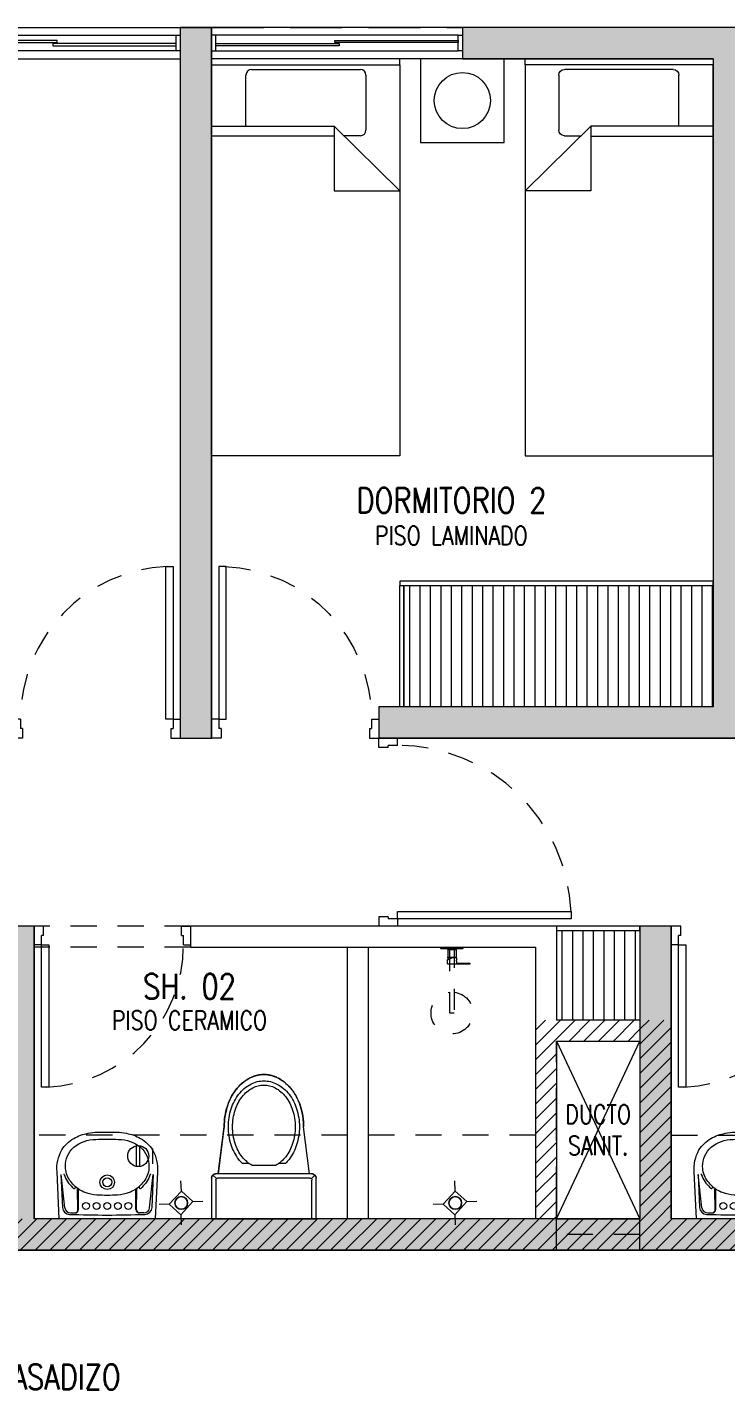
# Model space of a CAD drawing. Header units: millimetres. Extents: x 3738 to 3833, y 1327 to 1657.
# Drawn here: x 3785.24 to 3788.58, y 1413.56 to 1420.11 of the extents above; entities that cross this region are included whole.
import ezdxf
from ezdxf.enums import TextEntityAlignment as Align

# ---------------------------------------------------------------- set-up
doc = ezdxf.new("R2010")
doc.units = ezdxf.units.MM
for name, pattern in [('HIDDEN', [0.375, 0.25, -0.125]), ('HIDDEN2', [0.1875, 0.125, -0.0625]), ('X-REF_DP_Arquitectura$0$HIDDEN', [0.375, 0.25, -0.125])]:
    doc.linetypes.add(name, pattern=pattern)
doc.layers.get('0').update_dxf_attribs({"color": 251, "lineweight": 9})
for name, color, linetype, lineweight in [('A-07', 251, 'Continuous', 13), ('A-LINEAS', 251, 'Continuous', 13), ('A-MOBILIARIO', 251, 'Continuous', 13), ('A-MURO BAJO', 251, 'Continuous', 13), ('A-MUROS', 251, 'Continuous', 13), ('A-PROYECCIONES', 251, 'HIDDEN2', 13), ('A-SANITARIOS', 251, 'Continuous', 13), ('A-TEXTO-ACABADO PISO', 251, 'Continuous', 13), ('A-TEXTO-AMBIENTE', 251, 'Continuous', 13), ('A_20_Estructuras', 251, 'Continuous', 13), ('A_30_DispositivosSanit', 251, 'Continuous', 13), ('A_50_TextoAmbiente', 251, 'Continuous', 13), ('A_50_TextoIndicaciones', 251, 'Continuous', 13), ('A_50_Vigas', 251, 'X-REF_DP_Arquitectura$0$HIDDEN', 13), ('A_60_HatchEstructuras', 251, 'Continuous', 13), ('DLP_MOBILIARIO FIJO', 251, 'Continuous', 13), ('MURO CF 120', 251, 'Continuous', 13), ('MURO CF 60', 251, 'Continuous', 13)]:
    doc.layers.add(name, color=color, linetype=linetype, lineweight=lineweight)
doc.styles.add('ROMANS', font='romans.shx', dxfattribs={"width": 0.8})
pattern_1 = [(45, (-21.67, -43.67528), (-0.03535534, 0.03535534), [])]

# ---------------------------------------------------------------- blocks, each defined once
blk = doc.blocks.new('EF-P112')
at = {"layer": 'A_60_HatchEstructuras'}
h = blk.add_hatch(color=256, dxfattribs=at)
h.dxf.hatch_style = 1
h.paths.add_polyline_path([(-33.6, -0.625), (-32.4, -0.625), (-32.4, -0.475), (-33.75, -0.475), (-33.75, -3.875), (-32, -3.875), (-32, -3.725), (-33.6, -3.725)])
h.paths.add_polyline_path([(-31.05, -0.475), (-31.2, -0.475), (-31.2, -3.875), (-31.05, -3.875)])
h.paths.add_polyline_path([(-28.5, -0.475), (-29.85, -0.475), (-29.85, -0.625), (-28.65, -0.625), (-28.65, -3.725), (-30.25, -3.725), (-30.25, -3.875), (-28.5, -3.875)])
h = blk.add_hatch(color=256, dxfattribs=at)
h.dxf.hatch_style = 1
h.paths.add_polyline_path([(-26.25, -4.925), (-25.825, -4.925), (-25.825, -4.775), (-28.1, -4.775), (-28.1, -4.925), (-26.45, -4.925), (-26.45, -6.175), (-28.85, -6.175), (-28.85, -4.775), (-29, -4.775), (-29, -6.175), (-31.9, -6.175), (-31.9, -4.775), (-32.1, -4.775), (-32.1, -6.175), (-35.65, -6.175), (-35.65, -6.325), (-26.25, -6.325)])
h.paths.add_polyline_path([(-25.65, -7.525), (-35.65, -7.525), (-35.65, -7.675), (-32.1, -7.675), (-32.1, -9.075), (-31.9, -9.075), (-31.9, -7.675), (-28.55, -7.675), (-28.55, -9.075), (-28.4, -9.075), (-28.4, -7.675), (-25.85, -7.675), (-25.85, -8.925), (-27.65, -8.925), (-27.65, -9.075), (-25.65, -9.075)])
at = {"layer": 'A_20_Estructuras'}
for points in [[(-31.05, -0.475), (-31.2, -0.475), (-31.2, -3.875), (-31.05, -3.875)], [(-28.5, -0.475), (-29.85, -0.475), (-29.85, -0.625), (-28.65, -0.625), (-28.65, -3.725), (-30.25, -3.725), (-30.25, -3.875), (-28.5, -3.875)], [(-26.25, -4.925), (-25.825, -4.925), (-25.825, -4.775), (-28.1, -4.775), (-28.1, -4.925), (-26.45, -4.925), (-26.45, -6.175), (-28.85, -6.175), (-28.85, -4.775), (-29, -4.775), (-29, -6.175), (-31.9, -6.175), (-31.9, -4.775), (-32.1, -4.775), (-32.1, -6.175), (-35.65, -6.175), (-35.65, -6.325), (-26.25, -6.325)]]:
    blk.add_lwpolyline(points, close=True, dxfattribs=at)
for points in [[(-29.4, -6.325), (-29.4, -6.175)], [(-29, -6.325), (-29, -6.175)]]:
    blk.add_lwpolyline(points, dxfattribs=at)
at = {"layer": 'A_20_Estructuras', "linetype": 'HIDDEN', "ltscale": 0.5, "elevation": 0}
blk.add_lwpolyline([(-29, -6.25), (-29.4, -6.25)], dxfattribs=at)
at = {"layer": 'A_50_Vigas'}
for p, q in [((-32.4, -0.475), (-31.2, -0.475)), ((-31.05, -0.475), (-29.85, -0.475))]:
    blk.add_line(p, q, dxfattribs=at)
at = {"layer": 'A_50_Vigas', "elevation": 0}
blk.add_lwpolyline([(-29.4, -6.175), (-29.4, -5.325), (-29, -5.325)], dxfattribs=at)
blk = doc.blocks.new('*U258')
for p, q in [((0.01, 0.855), (0.01, 0.9)), ((0.055, 0.855), (0.01, 0.855)), ((0.1, 0.865), (0.055, 0.865)), ((0.055, 0.855), (0.055, 0.865)), ((0.1, 0.865), (0.1, 0.9)), ((0.055, 0.045), (0.01, 0.045)), ((0.01, 0.045), (0.01, 0)), ((0.055, 0.045), (0.055, 0.035)), ((0.1, 0.035), (0.055, 0.035)), ((0.1, 0.035), (0.1, 0))]:
    blk.add_line(p, q)
blk.add_lwpolyline([(0.93, 0.07), (0.93, 0.035), (0.1, 0.035), (0.1, 0.07)], close=True)
at = {"color": 7, "linetype": 'HIDDEN2'}
blk.add_arc((0.0995, 0.0339), 0.8311, 2.23015, 89.96723, dxfattribs=at)
blk = doc.blocks.new('*U281')
for p, q in [((0.01, 0.705), (0.01, 0.75)), ((0.1, 0.715), (0.1, 0.75)), ((0.055, 0.705), (0.01, 0.705)), ((0.1, 0.715), (0.055, 0.715)), ((0.055, 0.705), (0.055, 0.715)), ((0.055, 0.045), (0.01, 0.045)), ((0.01, 0.045), (0.01, 0)), ((0.055, 0.045), (0.055, 0.035)), ((0.1, 0.035), (0.055, 0.035)), ((0.1, 0.035), (0.1, 0))]:
    blk.add_line(p, q)
blk.add_lwpolyline([(0.78, 0.07), (0.78, 0.035), (0.1, 0.035), (0.1, 0.07)], close=True)
at = {"color": 7, "linetype": 'HIDDEN2'}
blk.add_arc((0.0996, 0.0341), 0.6809, 2.23015, 89.96723, dxfattribs=at)
blk = doc.blocks.new('BOWL-ITALGRIF_VARADERO_01')
for p, q in [((-0.2032, -0.1971), (-0.2208, -0.038)), ((0.2032, -0.1971), (0.2208, -0.038)), ((-0.1404, -0.2077), (-0.1424, -0.1083)), ((-0.1375, -0.205), (-0.1375, -0.1117)), ((0.1375, -0.205), (0.1375, -0.1117)), ((0.1404, -0.2077), (0.1424, -0.1083)), ((-0.1753, -0.222), (-0.1544, -0.222)), ((0.1753, -0.222), (0.1544, -0.222))]:
    blk.add_line(p, q)
for points in [[(-0.0917, 0.1589, -0.02989), (-0.0456, 0.1646, -0.007822), (0.0456, 0.1646, -0.02989), (0.0918, 0.1589, -0.091737), (0.1601, 0.1343, -0.112496), (0.2175, 0.0792, -0.147885), (0.2402, -0.0257), (0.23, -0.25), (-0.23, -0.25), (-0.2402, -0.0257, -0.147885), (-0.2175, 0.0792, -0.112496), (-0.1601, 0.1343, -0.091737)], [(-0.0496, -0.1363, -0.062677), (-0.1048, -0.1249, -0.110639), (-0.1576, -0.091, -0.120976), (-0.195, -0.0344, -0.061198), (-0.2, 0, -0.21707), (-0.1593, 0.092, -0.174983), (-0.0545, 0.1298, -0.010618), (0, 0.131, -0.010618), (0.0545, 0.1298, -0.174983), (0.1593, 0.092, -0.21707), (0.2, 0, -0.061198), (0.195, -0.0344, -0.120976), (0.1576, -0.091, -0.110639), (0.1048, -0.1249, -0.062677), (0.0496, -0.1363, -0.017583), (0, -0.138, -0.017583)]]:
    blk.add_lwpolyline(points, format="xyb", close=True)
for points in [[(-0.2216, -0.0381), (-0.2145, -0.1954, 0.390823), (-0.1807, -0.2288, 0.017524), (0.1807, -0.2288, 0.390823), (0.2145, -0.1954), (0.2216, -0.0381)], [(-0.2072, -0.035, 0.005), (-0.2064, -0.038, 0.121292), (-0.166, -0.0996, 0.007977), (-0.1624, -0.1031)], [(0.2072, -0.035, -0.005), (0.2064, -0.038, -0.121292), (0.166, -0.0996, -0.007977), (0.1624, -0.1031)]]:
    blk.add_lwpolyline(points, format="xyb")
for centre, radius in [((0, -0.075), 0.035), ((0, -0.075), 0.0215), ((-0.1015, -0.1885), 0.0165), ((-0.051, -0.1885), 0.0165), ((0, -0.1885), 0.0165), ((0.051, -0.1885), 0.0165), ((0.1015, -0.1885), 0.0165)]:
    blk.add_circle(centre, radius)
for centre, radius, start, end in [((-0.1583, -0.0987), 0.006, 226.64309, 46.64309), ((-0.1404, -0.1083), 0.002, 54.36186, 181.13739), ((-0.1355, -0.1117), 0.002, 56.71088, 180), ((0.1048, -0.1249), 9.094947017729287e-16, 0, 217.6714), ((0.1355, -0.1117), 0.002, 0, 123.28912), ((0.1404, -0.1083), 0.002, 358.86261, 125.63814), ((0.1583, -0.0987), 0.006, 133.35691, 313.35691), ((-0.1753, -0.194), 0.028, 186.31112, 270), ((-0.1545, -0.205), 0.017, 270, 0), ((-0.1544, -0.208), 0.014, 270, 1.13739), ((0.1545, -0.205), 0.017, 180, 270), ((0.1544, -0.208), 0.014, 178.86261, 270), ((0.1753, -0.194), 0.028, 270, 353.68888)]:
    blk.add_arc(centre, radius, start, end)
blk = doc.blocks.new('SIFON JET_PLANTA')
for p, q in [((-0.215, 0.2181, 0), (-0.44, 0.19, 0)), ((-0.215, -0.23, 0), (-0.215, 0.23, 0)), ((-0.2091, 0.2441, 0), (-0.1921, 0.2271, 0)), ((-0.195, 0.25, 0), (0, 0.25, 0)), ((-0.195, -0.22, 0), (-0.195, 0.22, 0)), ((-0.185, 0.23, 0), (0, 0.23, 0)), ((0, 0.25, 0), (0, -0.25, 0)), ((-0.265, 0.0718, 0), (-0.265, 0.1028, 0)), ((-0.255, -0.0562, 0), (-0.255, 0.0562, 0)), ((-0.265, -0.1028, 0), (-0.265, -0.0718, 0)), ((-0.215, -0.2181, 0), (-0.44, -0.19, 0)), ((-0.2091, -0.2441, 0), (-0.1921, -0.2271, 0)), ((0, -0.25, 0), (-0.195, -0.25, 0)), ((0, -0.23, 0), (-0.185, -0.23, 0))]:
    blk.add_line(p, q)
at = {"extrusion": (-2.64698e-23, 6.61744e-24, -1)}
for p, q in [((-0.4322, 0.191, 0), (-0.215, 0.2181, 0)), ((-0.215, 0.2278, 0), (-0.2149, 0.2323, 0)), ((-0.215, 0.2234, 0), (-0.215, 0.2278, 0)), ((-0.215, 0.2181, 0), (-0.215, 0.2234, 0)), ((-0.2149, 0.2323, 0), (-0.2142, 0.2356, 0)), ((-0.2142, 0.2356, 0), (-0.2129, 0.239, 0)), ((-0.2129, 0.239, 0), (-0.211, 0.2419, 0)), ((-0.211, 0.2419, 0), (-0.2091, 0.2441, 0)), ((-0.2091, 0.2441, 0), (-0.2077, 0.2455, 0)), ((-0.2077, 0.2455, 0), (-0.2055, 0.247, 0)), ((-0.2055, 0.247, 0), (-0.2007, 0.2492, 0)), ((-0.2007, 0.2492, 0), (-0.195, 0.25, 0)), ((-0.195, 0.25, 0), (-0.195, 0.25, 0)), ((-0.195, 0.25, 0), (-0.1605, 0.25, 0)), ((-0.1605, 0.25, 0), (-0.0975, 0.25, 0)), ((-0.0975, 0.25, 0), (-0.0323, 0.25, 0)), ((-0.0323, 0.25, 0), (0, 0.25, 0)), ((0, 0.25, 0), (0, -0.25, 0)), ((-0.6251, 0.1276, 0), (-0.6206, 0.1314, 0)), ((-0.6206, 0.1314, 0), (-0.6168, 0.1344, 0)), ((-0.6168, 0.1344, 0), (-0.6106, 0.1389, 0)), ((-0.6106, 0.1389, 0), (-0.6061, 0.142, 0)), ((-0.6061, 0.142, 0), (-0.6, 0.1461, 0)), ((-0.6, 0.1461, 0), (-0.5963, 0.1484, 0)), ((-0.5963, 0.1484, 0), (-0.5908, 0.1517, 0)), ((-0.5908, 0.1517, 0), (-0.5862, 0.1543, 0)), ((-0.5862, 0.1543, 0), (-0.5794, 0.158, 0)), ((-0.5794, 0.158, 0), (-0.5693, 0.1629, 0)), ((-0.5693, 0.1629, 0), (-0.5517, 0.1703, 0)), ((-0.5517, 0.1703, 0), (-0.5465, 0.1722, 0)), ((-0.5465, 0.1722, 0), (-0.5385, 0.1749, 0)), ((-0.5385, 0.1749, 0), (-0.5346, 0.176, 0)), ((-0.5346, 0.176, 0), (-0.5265, 0.1784, 0)), ((-0.5265, 0.1784, 0), (-0.5216, 0.1797, 0)), ((-0.5216, 0.1797, 0), (-0.5148, 0.1813, 0)), ((-0.5148, 0.1813, 0), (-0.5079, 0.1829, 0)), ((-0.5079, 0.1829, 0), (-0.5016, 0.1842, 0)), ((-0.5016, 0.1842, 0), (-0.4865, 0.1867, 0)), ((-0.4865, 0.1867, 0), (-0.4763, 0.188, 0)), ((-0.4763, 0.188, 0), (-0.4726, 0.1884, 0)), ((-0.4726, 0.1884, 0), (-0.4636, 0.1892, 0)), ((-0.4636, 0.1892, 0), (-0.4549, 0.1897, 0)), ((-0.4549, 0.1897, 0), (-0.449, 0.1899, 0)), ((-0.449, 0.1899, 0), (-0.44, 0.19, 0)), ((-0.44, 0.19, 0), (-0.4322, 0.191, 0)), ((-0.6779, 0.0582, 0), (-0.6745, 0.0655, 0)), ((-0.6745, 0.0655, 0), (-0.6722, 0.0699, 0)), ((-0.6745, 0.0655, 0), (-0.6745, 0.0655, 0)), ((-0.6722, 0.0699, 0), (-0.6705, 0.0728, 0)), ((-0.6705, 0.0728, 0), (-0.669, 0.0755, 0)), ((-0.669, 0.0755, 0), (-0.6672, 0.0785, 0)), ((-0.6672, 0.0785, 0), (-0.665, 0.082, 0)), ((-0.665, 0.082, 0), (-0.6634, 0.0845, 0)), ((-0.6634, 0.0845, 0), (-0.6611, 0.088, 0)), ((-0.6611, 0.088, 0), (-0.657, 0.0936, 0)), ((-0.657, 0.0936, 0), (-0.6534, 0.0984, 0)), ((-0.657, 0.0936, 0), (-0.657, 0.0936, 0)), ((-0.6534, 0.0984, 0), (-0.6503, 0.1023, 0)), ((-0.6534, 0.0984, 0), (-0.6534, 0.0984, 0)), ((-0.6503, 0.1023, 0), (-0.6453, 0.108, 0)), ((-0.6453, 0.108, 0), (-0.6386, 0.1152, 0)), ((-0.6386, 0.1152, 0), (-0.6326, 0.121, 0)), ((-0.6326, 0.121, 0), (-0.6299, 0.1235, 0)), ((-0.6299, 0.1235, 0), (-0.6251, 0.1276, 0)), ((-0.69, 0, 0), (-0.6899, 0.0044, 0)), ((-0.6899, 0.0044, 0), (-0.6897, 0.0096, 0)), ((-0.6897, 0.0096, 0), (-0.6893, 0.014, 0)), ((-0.6893, 0.014, 0), (-0.6887, 0.0194, 0)), ((-0.6887, 0.0194, 0), (-0.6881, 0.0236, 0)), ((-0.6881, 0.0236, 0), (-0.6872, 0.0284, 0)), ((-0.6881, 0.0236, 0), (-0.6881, 0.0236, 0)), ((-0.6872, 0.0284, 0), (-0.6867, 0.031, 0)), ((-0.6867, 0.031, 0), (-0.6855, 0.0361, 0)), ((-0.6855, 0.0361, 0), (-0.6838, 0.0421, 0)), ((-0.6855, 0.0361, 0), (-0.6855, 0.0361, 0)), ((-0.6838, 0.0421, 0), (-0.6819, 0.048, 0)), ((-0.6838, 0.0421, 0), (-0.6838, 0.0421, 0)), ((-0.6819, 0.048, 0), (-0.6804, 0.0521, 0)), ((-0.6804, 0.0521, 0), (-0.6793, 0.0547, 0)), ((-0.6793, 0.0547, 0), (-0.6779, 0.0582, 0)), ((-0.6899, -0.0065, 0), (-0.69, 0, 0)), ((-0.6896, -0.0111, 0), (-0.6899, -0.0065, 0)), ((-0.6891, -0.0164, 0), (-0.6896, -0.0111, 0)), ((-0.6881, -0.0232, 0), (-0.6891, -0.0164, 0)), ((-0.6876, -0.0264, 0), (-0.6881, -0.0232, 0)), ((-0.687, -0.0296, 0), (-0.6876, -0.0264, 0)), ((-0.6864, -0.0321, 0), (-0.687, -0.0296, 0)), ((-0.6855, -0.0361, 0), (-0.6864, -0.0321, 0)), ((-0.6838, -0.0419, 0), (-0.6855, -0.0361, 0)), ((-0.6827, -0.0457, 0), (-0.6838, -0.0419, 0)), ((-0.6814, -0.0492, 0), (-0.6827, -0.0457, 0)), ((-0.6803, -0.0522, 0), (-0.6814, -0.0492, 0)), ((-0.6792, -0.0551, 0), (-0.6803, -0.0522, 0)), ((-0.6779, -0.0581, 0), (-0.6792, -0.0551, 0)), ((-0.677, -0.0602, 0), (-0.6779, -0.0581, 0)), ((-0.6751, -0.0642, 0), (-0.677, -0.0602, 0)), ((-0.6722, -0.0699, 0), (-0.6751, -0.0642, 0)), ((-0.6706, -0.0727, 0), (-0.6722, -0.0699, 0)), ((-0.6679, -0.0774, 0), (-0.6706, -0.0727, 0)), ((-0.6646, -0.0826, 0), (-0.6679, -0.0774, 0)), ((-0.6623, -0.0862, 0), (-0.6646, -0.0826, 0)), ((-0.6599, -0.0897, 0), (-0.6623, -0.0862, 0)), ((-0.6554, -0.0958, 0), (-0.6599, -0.0897, 0)), ((-0.6494, -0.1032, 0), (-0.6554, -0.0958, 0)), ((-0.6458, -0.1074, 0), (-0.6494, -0.1032, 0)), ((-0.64, -0.1137, 0), (-0.6458, -0.1074, 0)), ((-0.6379, -0.1158, 0), (-0.64, -0.1137, 0)), ((-0.6347, -0.119, 0), (-0.6379, -0.1158, 0)), ((-0.6335, -0.1201, 0), (-0.6347, -0.119, 0)), ((-0.6347, -0.119, 0), (-0.6347, -0.119, 0)), ((-0.6318, -0.1217, 0), (-0.6335, -0.1201, 0)), ((-0.6305, -0.123, 0), (-0.6318, -0.1217, 0)), ((-0.6318, -0.1217, 0), (-0.6318, -0.1217, 0)), ((-0.6288, -0.1244, 0), (-0.6305, -0.123, 0)), ((-0.6276, -0.1255, 0), (-0.6288, -0.1244, 0)), ((-0.6262, -0.1268, 0), (-0.6276, -0.1255, 0)), ((-0.6245, -0.1281, 0), (-0.6262, -0.1268, 0)), ((-0.6235, -0.1291, 0), (-0.6245, -0.1281, 0)), ((-0.6245, -0.1281, 0), (-0.6245, -0.1281, 0)), ((-0.6223, -0.13, 0), (-0.6235, -0.1291, 0)), ((-0.6215, -0.1307, 0), (-0.6223, -0.13, 0)), ((-0.6204, -0.1315, 0), (-0.6215, -0.1307, 0)), ((-0.6193, -0.1324, 0), (-0.6204, -0.1315, 0)), ((-0.6179, -0.1335, 0), (-0.6193, -0.1324, 0)), ((-0.6168, -0.1344, 0), (-0.6179, -0.1335, 0)), ((-0.6153, -0.1355, 0), (-0.6168, -0.1344, 0)), ((-0.6142, -0.1363, 0), (-0.6153, -0.1355, 0)), ((-0.612, -0.1379, 0), (-0.6142, -0.1363, 0)), ((-0.6086, -0.1403, 0), (-0.612, -0.1379, 0)), ((-0.607, -0.1415, 0), (-0.6086, -0.1403, 0)), ((-0.6058, -0.1422, 0), (-0.607, -0.1415, 0)), ((-0.6039, -0.1435, 0), (-0.6058, -0.1422, 0)), ((-0.602, -0.1448, 0), (-0.6039, -0.1435, 0)), ((-0.6004, -0.1458, 0), (-0.602, -0.1448, 0)), ((-0.5987, -0.1469, 0), (-0.6004, -0.1458, 0)), ((-0.5964, -0.1483, 0), (-0.5987, -0.1469, 0)), ((-0.595, -0.1492, 0), (-0.5964, -0.1483, 0)), ((-0.5936, -0.15, 0), (-0.595, -0.1492, 0)), ((-0.5918, -0.1511, 0), (-0.5936, -0.15, 0)), ((-0.5896, -0.1524, 0), (-0.5918, -0.1511, 0)), ((-0.5871, -0.1538, 0), (-0.5896, -0.1524, 0)), ((-0.5833, -0.1559, 0), (-0.5871, -0.1538, 0)), ((-0.5781, -0.1587, 0), (-0.5833, -0.1559, 0)), ((-0.5759, -0.1598, 0), (-0.5781, -0.1587, 0)), ((-0.5738, -0.1608, 0), (-0.5759, -0.1598, 0)), ((-0.5702, -0.1625, 0), (-0.5738, -0.1608, 0)), ((-0.5675, -0.1637, 0), (-0.5702, -0.1625, 0)), ((-0.5659, -0.1645, 0), (-0.5675, -0.1637, 0)), ((-0.5644, -0.1652, 0), (-0.5659, -0.1645, 0)), ((-0.5614, -0.1664, 0), (-0.5644, -0.1652, 0)), ((-0.5598, -0.1671, 0), (-0.5614, -0.1664, 0)), ((-0.5568, -0.1683, 0), (-0.5598, -0.1671, 0)), ((-0.5543, -0.1693, 0), (-0.5568, -0.1683, 0)), ((-0.551, -0.1706, 0), (-0.5543, -0.1693, 0)), ((-0.5491, -0.1713, 0), (-0.551, -0.1706, 0)), ((-0.5465, -0.1722, 0), (-0.5491, -0.1713, 0)), ((-0.5449, -0.1728, 0), (-0.5465, -0.1722, 0)), ((-0.5428, -0.1735, 0), (-0.5449, -0.1728, 0)), ((-0.5412, -0.174, 0), (-0.5428, -0.1735, 0)), ((-0.5385, -0.1749, 0), (-0.5412, -0.174, 0)), ((-0.5352, -0.1759, 0), (-0.5385, -0.1749, 0)), ((-0.5385, -0.1749, 0), (-0.5385, -0.1749, 0)), ((-0.5321, -0.1768, 0), (-0.5352, -0.1759, 0)), ((-0.5296, -0.1775, 0), (-0.5321, -0.1768, 0)), ((-0.5267, -0.1783, 0), (-0.5296, -0.1775, 0)), ((-0.5238, -0.1791, 0), (-0.5267, -0.1783, 0)), ((-0.5267, -0.1783, 0), (-0.5267, -0.1783, 0)), ((-0.5217, -0.1796, 0), (-0.5238, -0.1791, 0)), ((-0.5177, -0.1807, 0), (-0.5217, -0.1796, 0)), ((-0.5151, -0.1813, 0), (-0.5177, -0.1807, 0)), ((-0.5118, -0.1821, 0), (-0.5151, -0.1813, 0)), ((-0.5094, -0.1826, 0), (-0.5118, -0.1821, 0)), ((-0.5066, -0.1832, 0), (-0.5094, -0.1826, 0)), ((-0.5022, -0.184, 0), (-0.5066, -0.1832, 0)), ((-0.4974, -0.1849, 0), (-0.5022, -0.184, 0)), ((-0.495, -0.1854, 0), (-0.4974, -0.1849, 0)), ((-0.4974, -0.1849, 0), (-0.4974, -0.1849, 0)), ((-0.4936, -0.1856, 0), (-0.495, -0.1854, 0)), ((-0.4916, -0.1859, 0), (-0.4936, -0.1856, 0)), ((-0.4884, -0.1864, 0), (-0.4916, -0.1859, 0)), ((-0.4862, -0.1867, 0), (-0.4884, -0.1864, 0)), ((-0.4824, -0.1872, 0), (-0.4862, -0.1867, 0)), ((-0.4812, -0.1874, 0), (-0.4824, -0.1872, 0)), ((-0.4785, -0.1877, 0), (-0.4812, -0.1874, 0)), ((-0.4761, -0.188, 0), (-0.4785, -0.1877, 0)), ((-0.4735, -0.1883, 0), (-0.4761, -0.188, 0)), ((-0.4695, -0.1887, 0), (-0.4735, -0.1883, 0)), ((-0.4651, -0.189, 0), (-0.4695, -0.1887, 0)), ((-0.4639, -0.1891, 0), (-0.4651, -0.189, 0)), ((-0.4651, -0.189, 0), (-0.4651, -0.189, 0)), ((-0.4619, -0.1893, 0), (-0.4639, -0.1891, 0)), ((-0.4592, -0.1894, 0), (-0.4619, -0.1893, 0)), ((-0.4568, -0.1896, 0), (-0.4592, -0.1894, 0)), ((-0.455, -0.1897, 0), (-0.4568, -0.1896, 0)), ((-0.4518, -0.1898, 0), (-0.455, -0.1897, 0)), ((-0.449, -0.1899, 0), (-0.4518, -0.1898, 0)), ((-0.4467, -0.1899, 0), (-0.449, -0.1899, 0)), ((-0.4428, -0.19, 0), (-0.4467, -0.1899, 0)), ((-0.44, -0.19, 0), (-0.4428, -0.19, 0)), ((-0.215, -0.2181, 0), (-0.44, -0.19, 0)), ((-0.215, -0.227, 0), (-0.215, -0.2181, 0)), ((-0.215, -0.23, 0), (-0.215, -0.227, 0)), ((-0.2147, -0.2335, 0), (-0.215, -0.23, 0)), ((-0.2138, -0.2369, 0), (-0.2147, -0.2335, 0)), ((-0.2126, -0.2395, 0), (-0.2138, -0.2369, 0)), ((-0.2138, -0.2369, 0), (-0.2138, -0.2369, 0)), ((-0.2108, -0.2423, 0), (-0.2126, -0.2395, 0)), ((-0.2126, -0.2395, 0), (-0.2126, -0.2395, 0)), ((-0.2091, -0.2441, 0), (-0.2108, -0.2423, 0)), ((-0.2108, -0.2423, 0), (-0.2108, -0.2423, 0)), ((-0.2108, -0.2423, 0), (-0.2108, -0.2423, 0)), ((-0.209, -0.244, 0), (-0.2091, -0.2441, 0)), ((-0.2067, -0.2462, 0), (-0.209, -0.244, 0)), ((-0.209, -0.244, 0), (-0.209, -0.244, 0)), ((-0.2029, -0.2484, 0), (-0.2067, -0.2462, 0)), ((-0.2067, -0.2462, 0), (-0.2067, -0.2462, 0)), ((-0.1995, -0.2495, 0), (-0.2029, -0.2484, 0)), ((-0.2029, -0.2484, 0), (-0.2029, -0.2484, 0)), ((-0.195, -0.25, 0), (-0.1995, -0.2495, 0)), ((0, -0.25, 0), (-0.195, -0.25, 0))]:
    blk.add_line(p, q, dxfattribs=at)
at = {"elevation": 0}
for points in [[(-0.265, 0.1028, 0.0362), (-0.2844, 0.1202, 0.08725), (-0.3535, 0.1565, 0.077598), (-0.44, 0.17, 0.077598), (-0.5265, 0.1565, 0.08725), (-0.5956, 0.1202, 0.105601), (-0.6443, 0.0627, 0.12364), (-0.66, 0, 0.12364), (-0.6443, -0.0627, 0.105601), (-0.5956, -0.1202, 0.08725), (-0.5265, -0.1565, 0.077598), (-0.44, -0.17, 0.077598)], [(-0.255, 0.0562, 0.100268), (-0.2967, 0.1044, 0.08725), (-0.3596, 0.1374, 0.077598), (-0.44, 0.15, 0.077598), (-0.5204, 0.1374, 0.08725), (-0.5833, 0.1044, 0.105601), (-0.6266, 0.0532, 0.12364), (-0.64, 0, 0.12364), (-0.6266, -0.0532, 0.105601), (-0.5833, -0.1044, 0.08725), (-0.5204, -0.1374, 0.077598), (-0.44, -0.15, 0.077598)], [(-0.44, -0.15, 0.077598), (-0.3596, -0.1374, 0.08725), (-0.2967, -0.1044, 0.100268), (-0.255, -0.0562, 0.12364)], [(-0.44, -0.17, 0.077598), (-0.3535, -0.1565, 0.08725), (-0.2844, -0.1202, 0.0362), (-0.265, -0.1028, 0.12364)]]:
    blk.add_lwpolyline(points, format="xyb", dxfattribs=at)
for centre, radius, start, end in [((-0.195, 0.23, 0), 0.02, 90, 180), ((-0.185, 0.22, 0), 0.01, 90, 180), ((-0.4939, -0.0273, 0), 0.203, 127.23483, 151.40883), ((-0.4613, -0.0702, 0), 0.257, 107.47412, 127.23483), ((-0.44, -0.1379, 0), 0.3279, 90, 107.47412), ((-0.544, 0, 0), 0.146, 151.40883, 180), ((-0.544, 0, 0), 0.146, 180, 208.59117), ((-0.4939, 0.0273, 0), 0.203, 208.59117, 232.76517), ((-0.4613, 0.0702, 0), 0.257, 232.76517, 252.52588), ((-0.44, 0.1379, 0), 0.3279, 252.52588, 270), ((-0.195, -0.23, 0), 0.02, 180, 270), ((-0.185, -0.22, 0), 0.01, 180, 270)]:
    blk.add_arc(centre, radius, start, end)
blk = doc.blocks.new('ducha marsano')
at = {"linetype": 'HIDDEN2', "ltscale": 0.5, "extrusion": (-4.9425e-10, -7.91123e-10, -1)}
for p, q in [((-0.01, 0), (0.01, 0)), ((0.01, 0), (0.01, -0.3155)), ((-0.0205, -0.08), (-0.0205, -0.0601)), ((-0.0155, -0.058), (-0.0157, -0.058)), ((-0.01, -0.3155), (-0.01, 0)), ((0.0225, -0.0515), (-0.0001, -0.0515)), ((0.0225, -0.0515), (0.0225, -0.0627)), ((0.021, -0.0815), (-0.019, -0.0815)), ((0.025, -0.0815), (0.021, -0.0815)), ((0.0225, -0.0682), (0.0225, -0.077)), ((0.0225, -0.077), (0.025, -0.077)), ((0.025, -0.077), (0.0771, -0.077)), ((0.0771, -0.0815), (0.025, -0.0815)), ((0.0771, -0.077), (0.0816, -0.077)), ((0.0816, -0.0815), (0.0771, -0.0815)), ((0.0816, -0.077), (0.082, -0.077)), ((0.082, -0.0815), (0.0816, -0.0815)), ((0.082, -0.077), (0.084, -0.077)), ((0.084, -0.0815), (0.082, -0.0815)), ((0.0855, -0.0785), (0.0855, -0.08)), ((0.01, -0.3155), (-0.01, -0.3155))]:
    blk.add_line(p, q, dxfattribs=at)
for centre, radius, start, end in [((-0.0004, -0.0462), 0.02, 323.95812, 354.92979), ((0.0004, -0.0462), 0.02, 185.07021, 195.2705), ((0.019, -0.08), 0.0015, 270, 360), ((-0.084, -0.0785), 0.0015, 90, 180), ((-0.084, -0.08), 0.0015, 180, 270), ((0, -0.3155), 0.1, 95.73917, 84.26083)]:
    blk.add_arc(centre, radius, start, end, dxfattribs=at)
at = {"linetype": 'HIDDEN2', "ltscale": 0.5, "extrusion": (-4.94252e-10, -7.91124e-10, -1)}
blk.add_ellipse((0, -0.0515), major_axis=(-0.0225, -0.0095), ratio=0.001448, start_param=0.425436, end_param=1.567366, dxfattribs=at)
at = {"linetype": 'HIDDEN2', "ltscale": 0.5}
for points, degree in [([(-0.0305, 0), (0, 0), (0.0305, 0)], 2), ([(0.0305, 0), (0.0415, 0), (0.0525, 0)], 2), ([(0.0525, 0), (0.0525, -0.0038), (0.0525, -0.0075)], 2), ([(-0.0525, 0), (-0.0525, -0.0038), (-0.0525, -0.0075)], 2), ([(-0.0525, 0), (-0.0415, 0), (-0.0305, 0)], 2), ([(-0.0525, -0.0075), (-0.0525, -0.0075), (-0.0525, -0.0075)], 2), ([(0.0305, -0.008), (0, -0.008), (-0.0305, -0.008)], 2), ([(-0.0215, -0.008), (-0.0215, -0.0093), (-0.0215, -0.0105)], 2), ([(-0.021, -0.011), (-0.007, -0.011), (0.007, -0.011), (0.021, -0.011)], 3), ([(-0.02, -0.011), (-0.02, -0.0294), (-0.02, -0.0477)], 2), ([(-0.0197, -0.048), (0, -0.048), (0.0197, -0.048)], 2), ([(0.02, -0.011), (0.02, -0.0294), (0.02, -0.0477)], 2), ([(0.0215, -0.008), (0.0215, -0.0093), (0.0215, -0.0105)], 2)]:
    blk.add_open_spline(points, degree=degree, dxfattribs=at)
for points, weights in [([(-0.0525, -0.0075), (-0.0525, -0.0075), (-0.0525, -0.0075)], [1, 0.990847086912, 0.982266230892]), ([(-0.052, -0.008), (-0.0525, -0.008), (-0.0525, -0.0075)], [1, 0.707106781193, 1]), ([(-0.0215, -0.0105), (-0.0215, -0.011), (-0.021, -0.011)], [1, 0.70710678154, 1]), ([(-0.02, -0.0477), (-0.02, -0.048), (-0.0197, -0.048)], [1, 0.707106780138, 1]), ([(0.02, -0.0477), (0.02, -0.048), (0.0197, -0.048)], [1, 0.707106779703, 1]), ([(0.0211, -0.011), (0.0211, -0.011), (0.021, -0.011)], [1, 0.992411795776, 1]), ([(0.052, -0.008), (0.0521, -0.008), (0.0521, -0.008)], [1, 0.992411795771, 1])]:
    blk.add_rational_spline(points, weights, degree=2, dxfattribs=at)
for points, knots in [([(-0.0305, -0.008), (-0.0332, -0.008), (-0.0374, -0.008), (-0.0424, -0.008), (-0.0458, -0.008), (-0.0486, -0.008), (-0.0512, -0.008), (-0.052, -0.008), (-0.052, -0.008)], [0, 0, 0, 0, 8.104572, 12.495263, 16.885954, 21.276645, 25.667336, 33.771908, 33.771908, 33.771908, 33.771908]), ([(0.0225, -0.0682), (0.0225, -0.0682), (0.0225, -0.0682), (0.0225, -0.0679), (0.0224, -0.0677), (0.0224, -0.0672), (0.0224, -0.0669), (0.0223, -0.0662), (0.0223, -0.0658), (0.0223, -0.0652), (0.0223, -0.0648), (0.0224, -0.0641), (0.0224, -0.0638), (0.0224, -0.0633), (0.0225, -0.0631), (0.0225, -0.0628), (0.0225, -0.0627), (0.0225, -0.0627)], [0.4148436, 0.4148436, 0.4148436, 0.4148436, 0.5185541, 0.5185541, 0.6222645, 0.6222645, 0.7259759, 0.7259759, 0.8296873, 0.8296873, 0.9333987, 0.9333987, 1.03711, 1.03711, 1.1408205, 1.1408205, 1.2445309, 1.2445309, 1.2445309, 1.2445309]), ([(0.052, -0.008), (0.052, -0.008), (0.0512, -0.008), (0.0486, -0.008), (0.0458, -0.008), (0.0424, -0.008), (0.0374, -0.008), (0.0332, -0.008), (0.0305, -0.008)], [0, 0, 0, 0, 8.104572, 12.495263, 16.885954, 21.276645, 25.667336, 33.771908, 33.771908, 33.771908, 33.771908])]:
    blk.add_open_spline(points, degree=3, knots=knots, dxfattribs=at)
for points, weights, degree, knots in [([(0.0211, -0.011), (0.0211, -0.011), (0.0211, -0.011), (0.0211, -0.011), (0.0214, -0.0109), (0.0215, -0.0107), (0.0215, -0.0105)], [0.918641037743, 0.918640949346, 0.918640860949, 0.918640772552, 0.789223156395, 0.789223156395, 0.918640772552], 3, [0.1238988, 0.1238988, 0.1238988, 0.1238988, 0.1238993, 0.1238993, 0.1238993, 0.78603, 0.78603, 0.78603, 0.78603]), ([(0.0521, -0.008), (0.0521, -0.008), (0.0521, -0.008), (0.0525, -0.0079), (0.0525, -0.0075)], [0.918641037749, 0.918640905153, 0.918640772558, 0.724517853988, 0.918640772558], 2, [0.1238988, 0.1238988, 0.1238988, 0.1238993, 0.1238993, 0.7860311, 0.7860311, 0.7860311])]:
    blk.add_rational_spline(points, weights, degree=degree, knots=knots, dxfattribs=at)
blk = doc.blocks.new('1 PLAZA')
for p, q in [((-0.2592, -0.0513), (0.2619, -0.0513)), ((-0.2859, -0.3221), (-0.2859, -0.0781)), ((0.2887, -0.0781), (0.2887, -0.3415)), ((-0.45, -0.3221), (0.1356, -0.3221)), ((0.45, -0.6318), (0.1356, -0.3221)), ((0.1356, -0.3221), (0.1356, -0.6318)), ((0.1356, -0.371), (-0.45, -0.371)), ((0.2619, -0.3683), (0.1825, -0.3683)), ((0.1356, -0.6318), (0.45, -0.6318))]:
    blk.add_line(p, q)
at = {"extrusion": (4.49068e-08, -3.60286e-08, 1), "elevation": 0}
blk.add_lwpolyline([(-0.45, -0.0287), (0.45, -0.0287), (0.45, 0), (-0.45, 0)], close=True, dxfattribs=at)
blk.add_lwpolyline([(-0.45, -1.9), (-0.45, -0.0287), (0.45, -0.0287), (0.45, -1.9)], close=True)
for centre, start, end in [((-0.2592, -0.0781), 90, 180), ((0.2619, -0.0781), 0, 90), ((0.2619, -0.3415), 270, 0)]:
    blk.add_arc(centre, 0.0267, start, end)
blk = doc.blocks.new('VELADOR')
blk.add_lwpolyline([(0, 0.4), (0, 0), (0.4, 0), (0.4, 0.4)], close=True)
blk.add_circle((0.2, 0.2), 0.1344)
blk = doc.blocks.new('*U259')
for p, q in [((0.01, 0.755), (0.01, 0.8)), ((0.1, 0.765), (0.1, 0.8)), ((0.055, 0.755), (0.01, 0.755)), ((0.1, 0.765), (0.055, 0.765)), ((0.055, 0.755), (0.055, 0.765)), ((0.055, 0.045), (0.01, 0.045)), ((0.01, 0.045), (0.01, 0)), ((0.055, 0.045), (0.055, 0.035)), ((0.1, 0.035), (0.055, 0.035)), ((0.1, 0.035), (0.1, 0))]:
    blk.add_line(p, q)
blk.add_lwpolyline([(0.83, 0.07), (0.83, 0.035), (0.1, 0.035), (0.1, 0.07)], close=True)
at = {"color": 7, "linetype": 'HIDDEN2'}
blk.add_arc((0.0996, 0.034), 0.731, 2.23015, 89.96723, dxfattribs=at)
blk = doc.blocks.new('VP.120')
at = {"layer": 'A-MURO BAJO'}
for p, q in [((0, 0), (1.2, 0)), ((0, -0.15), (1.2, -0.15))]:
    blk.add_line(p, q, dxfattribs=at)
at = {"layer": 'DLP_MOBILIARIO FIJO', "color": 251}
for p, q in [((0.02, -0.0375), (1.18, -0.0375)), ((1.18, -0.1125), (0.02, -0.1125))]:
    blk.add_line(p, q, dxfattribs=at)
at = {"layer": 'DLP_MOBILIARIO FIJO', "color": 6}
for points in [[(0, -0.1125), (0.02, -0.1125), (0.02, -0.0375), (0, -0.0375)], [(1.2, -0.1125), (1.18, -0.1125), (1.18, -0.0375), (1.2, -0.0375)]]:
    blk.add_lwpolyline(points, close=True, dxfattribs=at)
at = {"layer": 'DLP_MOBILIARIO FIJO', "elevation": 0}
for points in [[(0.61, -0.0625), (0.02, -0.0625), (0.02, -0.0725), (0.61, -0.0725)], [(0.59, -0.0875), (1.18, -0.0875), (1.18, -0.0775), (0.59, -0.0775)]]:
    blk.add_lwpolyline(points, close=True, dxfattribs=at)
blk = doc.blocks.new('DPTO 75.2')
at = {"layer": 'DLP_MOBILIARIO FIJO'}
h = blk.add_hatch(dxfattribs=at)
h.set_pattern_fill('_USER', color=8, scale=0.05, angle=270, pattern_type=0)
h.set_pattern_definition([(270, (6.42, 3.179994), (0.05, -9e-18), [])])
h.paths.add_polyline_path([(7.9, 2.6), (6.42, 2.6), (6.42, 3.18), (7.9, 3.18)])
h = blk.add_hatch(dxfattribs=at)
h.set_pattern_fill('_USER', color=8, scale=0.05, angle=270, pattern_type=0)
h.set_pattern_definition([(270, (7.20001, 1.149994), (0.05, -9e-18), [])])
h.paths.add_polyline_path([(7.55, 1.1), (7.15, 1.1), (7.15, 1.53), (7.55, 1.53)])
at = {"layer": 'A-LINEAS'}
for p, q in [((7.15, 0.15, 0), (7.55, 1, 0)), ((7.15, 1, 0), (7.55, 0.15, 0))]:
    blk.add_line(p, q, dxfattribs=at)
at = {"layer": 'A-MURO BAJO'}
for p, q in [((6.15, 0.15, 0), (6.15, 1.45, 0)), ((6.25, 0.15, 0), (6.25, 1.45, 0))]:
    blk.add_line(p, q, dxfattribs=at)
at = {"layer": 'A-MUROS'}
for p, q in [((5.35, 5.85, 0), (5.35, 2.45, 0)), ((5.35, 5.85, 0), (5.5, 5.85, 0)), ((5.5, 5.85, 0), (5.5, 2.45, 0)), ((6.7, 5.85, 0), (6.7, 5.7, 0)), ((8.05, 5.85, 0), (6.7, 5.85, 0)), ((7.9, 5.7, 0), (6.7, 5.7, 0)), ((7.9, 5.7, 0), (7.9, 2.6, 0)), ((6.3, 2.6, 0), (6.3, 2.45, 0)), ((7.9, 2.6, 0), (6.3, 2.6, 0)), ((5.35, 2.45, 0), (5.5, 2.45, 0)), ((8.05, 2.45, 0), (6.3, 2.45, 0)), ((4.65, 1.55, 0), (4.45, 1.55, 0)), ((4.65, 1.55, 0), (4.65, 0.15, 0)), ((7.15, 1.55, 0), (5.4, 1.55, 0)), ((5.4, 1.45, 0), (5.4, 1.55, 0)), ((7.15, 1.55, 0), (7.15, 1.1, 0)), ((7.55, 1.55, 0), (7.55, 1.1, 0)), ((7.7, 1.55, 0), (7.55, 1.55, 0)), ((7.7, 1.55, 0), (7.7, 0.15, 0)), ((5.4, 1.45, 0), (7.05, 1.45, 0)), ((7.05, 1.45, 0), (7.05, 0.15, 0)), ((7.55, 1.1, 0), (7.15, 1.1, 0)), ((7.15, 1, 0), (7.15, 0.15, 0)), ((7.15, 1, 0), (7.55, 1, 0)), ((7.55, 1, 0), (7.55, 0.15, 0)), ((7.05, 0.15, 0), (4.65, 0.15, 0)), ((7.15, 0.15, 0), (7.55, 0.15, 0)), ((10.1, 0.15, 0), (7.7, 0.15, 0)), ((10.3, 0, 0), (0.9, 0, 0))]:
    blk.add_line(p, q, dxfattribs=at)
at = {"layer": 'A-PROYECCIONES'}
for p, q in [((5.4, 1.55, 0), (4.65, 1.55, 0)), ((5.4, 1.45, 0), (4.65, 1.45, 0)), ((7.05, 0.55, 0), (4.65, 0.55, 0)), ((7.7, 0.55, 0), (10.1, 0.55, 0))]:
    blk.add_line(p, q, dxfattribs=at)
at = {"layer": 'DLP_MOBILIARIO FIJO', "elevation": 0}
for points in [[(6.4, 3.2), (6.4, 3.18), (7.9, 3.18), (7.9, 3.2)], [(6.42, 2.6), (6.4, 2.6), (6.4, 3.18), (6.42, 3.18)], [(7.15, 1.55), (7.15, 1.53), (7.55, 1.53), (7.55, 1.55)]]:
    blk.add_lwpolyline(points, close=True, dxfattribs=at)
at = {"layer": 'DLP_MOBILIARIO FIJO', "color": 8, "elevation": 0}
blk.add_lwpolyline([(7.9, 2.6), (6.42, 2.6), (6.42, 3.18), (7.9, 3.18)], close=True, dxfattribs=at)
blk.add_blockref('VP.120', (4.15, 5.85, 0))
at = {"xscale": -1}
blk.add_blockref('VP.120', (6.7, 5.85, 0), dxfattribs=at)
at = {"layer": 'A-MOBILIARIO', "extrusion": (-4.49068e-08, 3.60286e-08, 1)}
for name, p in [('1 PLAZA', (5.95, 5.7, 0)), ('VELADOR', (6.5, 5.3, 0))]:
    blk.add_blockref(name, p, dxfattribs=at)
at = {"layer": 'A-MOBILIARIO', "extrusion": (-4.49068e-08, -3.60286e-08, -1), "zscale": -1}
blk.add_blockref('1 PLAZA', (-7.45, 5.7, 0), dxfattribs=at)
at = {"layer": 'A-MOBILIARIO'}
for name, p, rotation in [('*U259', (5.35, 2.44, 0), 90), ('*U281', (4.65, 1.56, 0), 270), ('*U281', (7.7, 1.56, 0), 270)]:
    blk.add_blockref(name, p, dxfattribs=dict(at, rotation=rotation))
at = {"layer": 'A-MOBILIARIO', "xscale": -1, "rotation": 270}
blk.add_blockref('*U259', (5.5, 2.44, 0), dxfattribs=at)
at = {"layer": 'A-MOBILIARIO'}
blk.add_blockref('*U258', (6.29, 1.55, 0), dxfattribs=at)
at = {"layer": 'A-SANITARIOS', "extrusion": (-4.9425e-10, -7.91123e-10, -1), "xscale": -0.9999999999999984, "rotation": 359.9999992996426}
blk.add_blockref('ducha marsano', (-6.65, 1.45, 0), dxfattribs=at)
at = {"layer": 'A-SANITARIOS', "extrusion": (-4.49068e-08, -3.60286e-08, -1), "zscale": -1.000000000000003, "rotation": 270.0000013312232}
blk.add_blockref('SIFON JET_PLANTA', (-5.75, 0.15, 0), dxfattribs=at)
at = {"layer": 'A-SANITARIOS'}
for p in [(5, 0.4, 0), (8.05, 0.4, 0)]:
    blk.add_blockref('BOWL-ITALGRIF_VARADERO_01', p, dxfattribs=at)
blk = doc.blocks.new('TC_P10')
blk.add_blockref('DPTO 75.2', (12.15, 4.725, 0))
blk = doc.blocks.new('TEXTO AMBIENTES P10')
at = {"layer": 'A-TEXTO-ACABADO PISO', "char_height": 0.09, "attachment_point": 2, "style": 'ROMANS'}
for s, insert in [('PISO LAMINADO', (17.4471, -2.8614)), ('PISO CERAMICO', (16.1941, -5.1808))]:
    blk.add_mtext_dynamic_manual_height_columns(s, width=1.20225, gutter_width=12.5, heights=[0], dxfattribs=dict(at, insert=insert))
at = {"layer": 'A-TEXTO-AMBIENTE', "style": 'ROMANS', "width": 0.8}
for s, p in [('DORMITORIO 2', (17.4473, -2.7981, 0)), ('SH. 02', (16.1938, -5.1234, 0)), ('PASADIZO', (15.5602, -6.9918, 0))]:
    blk.add_text(s, height=0.12, dxfattribs=at).set_placement(p, align=Align.CENTER)
blk = doc.blocks.new('TEXTO DUCTOS PT')
at = {"layer": 'A_50_TextoIndicaciones', "insert": (18.15, -5.75, 0), "char_height": 0.09, "width": 0.4157, "attachment_point": 5, "style": 'ROMANS'}
blk.add_mtext('\\pxsm1,t16;DUCTO SANIT.', dxfattribs=at)
blk = doc.blocks.new('R')
at = {"layer": 'A_30_DispositivosSanit', "linetype": 'Continuous'}
for p, q in [((-0.0083, -0.0497), (-0.0083, 0.0497)), ((0.0083, -0.0497), (0.0083, 0.0497)), ((0.0694, -0.0367), (0.0694, 0.0367))]:
    blk.add_line(p, q, dxfattribs=at)
blk.add_circle((0, 0), 0.0504, dxfattribs=at)
blk = doc.blocks.new('0-sumidero')
for p, q in [((-0.0421, 0.0382), (-0.0763, 0.0724)), ((0.0435, 0.0382), (0.0777, 0.0724)), ((0.0435, 0.0382), (-0.0421, 0.0382)), ((-0.0421, 0.0382), (-0.0421, -0.0369)), ((0.0435, -0.0369), (0.0435, 0.0382)), ((-0.0421, -0.0369), (-0.0763, -0.0711)), ((-0.0421, -0.0369), (0.0435, -0.0369)), ((0.0435, -0.0369), (0.0777, -0.0711))]:
    blk.add_line(p, q)
blk.add_circle((0, 0), 0.0303)
blk = doc.blocks.new('sum')
at = {"layer": 'A_30_DispositivosSanit', "rotation": 45.00000007321594}
blk.add_blockref('0-sumidero', (0, 0), dxfattribs=at)
blk = doc.blocks.new('trampa')
at = {"layer": 'A_30_DispositivosSanit'}
blk.add_circle((0.0015, 0.0015), 0.0303, dxfattribs=at)
blk = doc.blocks.new('is-des-tf_28.02.2025')
at = {"layer": 'A_30_DispositivosSanit', "linetype": 'Continuous'}
blk.add_blockref('R', (-26.7514, -70.425, 0), dxfattribs=at)
at = {"layer": 'A_30_DispositivosSanit', "xscale": -1, "rotation": 92.28096504922796}
for p in [(-26.5455, -70.649, 0), (-25.2342, -70.649, 0)]:
    blk.add_blockref('sum', p, dxfattribs=at)
at = {"layer": 'A_30_DispositivosSanit', "rotation": 90}
for p in [(-26.5439, -70.6506, 0), (-25.2327, -70.6506, 0)]:
    blk.add_blockref('trampa', p, dxfattribs=at)
blk = doc.blocks.new('TORRE F HATCH CORTAFUEGO')
at = {"layer": 'MURO CF 60'}
h = blk.add_hatch(dxfattribs=at)
h.set_pattern_fill('_USER', color=256, scale=0.05, angle=45, pattern_type=0)
h.set_pattern_definition(pattern_1)
h.paths.add_polyline_path([(-29.4, -66.375), (-29.5, -66.375), (-29.5, -67.325), (-29.4, -67.325)])
h = blk.add_hatch(dxfattribs=at)
h.set_pattern_fill('_USER', color=256, scale=0.05, angle=45, pattern_type=0)
h.set_pattern_definition(pattern_1)
h.paths.add_polyline_path([(-29.4, -66.375), (-29, -66.375), (-29, -66.475), (-29.4, -66.475)])
h = blk.add_hatch(dxfattribs=at)
h.set_pattern_fill('_USER', color=256, scale=0.05, angle=45, pattern_type=0)
h.set_pattern_definition(pattern_1)
h.paths.add_polyline_path([(-29, -66.375), (-28.85, -66.375), (-28.85, -67.325), (-29, -67.325)])
h = blk.add_hatch(dxfattribs=at)
h.set_pattern_fill('_USER', color=256, scale=0.05, angle=45, pattern_type=0)
h.set_pattern_definition(pattern_1)
h.paths.add_polyline_path([(-35.65, -67.325), (-29.35, -67.325), (-29.35, -67.475), (-35.65, -67.475)])
h = blk.add_hatch(dxfattribs=at)
h.set_pattern_fill('_USER', color=256, scale=0.05, angle=45, pattern_type=0)
h.set_pattern_definition(pattern_1)
h.paths.add_polyline_path([(-29.35, -67.325), (-26.25, -67.325), (-26.25, -67.475), (-29.35, -67.475)])

msp = doc.modelspace()

# ---------------------------------------------------------------- block references
msp.add_blockref('EF-P112', (3817.1721, 1420.5876))

# ---------------------------------------------------------------- next in the draw order: block references
msp.add_blockref('TC_P10', (3768.4721, 1409.5379))

# ---------------------------------------------------------------- next in the draw order: block references
at = {"layer": 'A-07'}
msp.add_blockref('is-des-tf_28.02.2025', (3812.5221, 1485.1379), dxfattribs=at)
at = {"layer": 'A_50_TextoAmbiente'}
msp.add_blockref('TEXTO AMBIENTES P10', (3769.8221, 1420.5879), dxfattribs=at)
at = {"layer": 'A_50_TextoIndicaciones'}
msp.add_blockref('TEXTO DUCTOS PT', (3769.8221, 1420.5879), dxfattribs=at)
at = {"layer": 'MURO CF 120', "color": 251}
msp.add_blockref('TORRE F HATCH CORTAFUEGO', (3817.1721, 1481.7379), dxfattribs=at)

doc.saveas('drawing.dxf')
